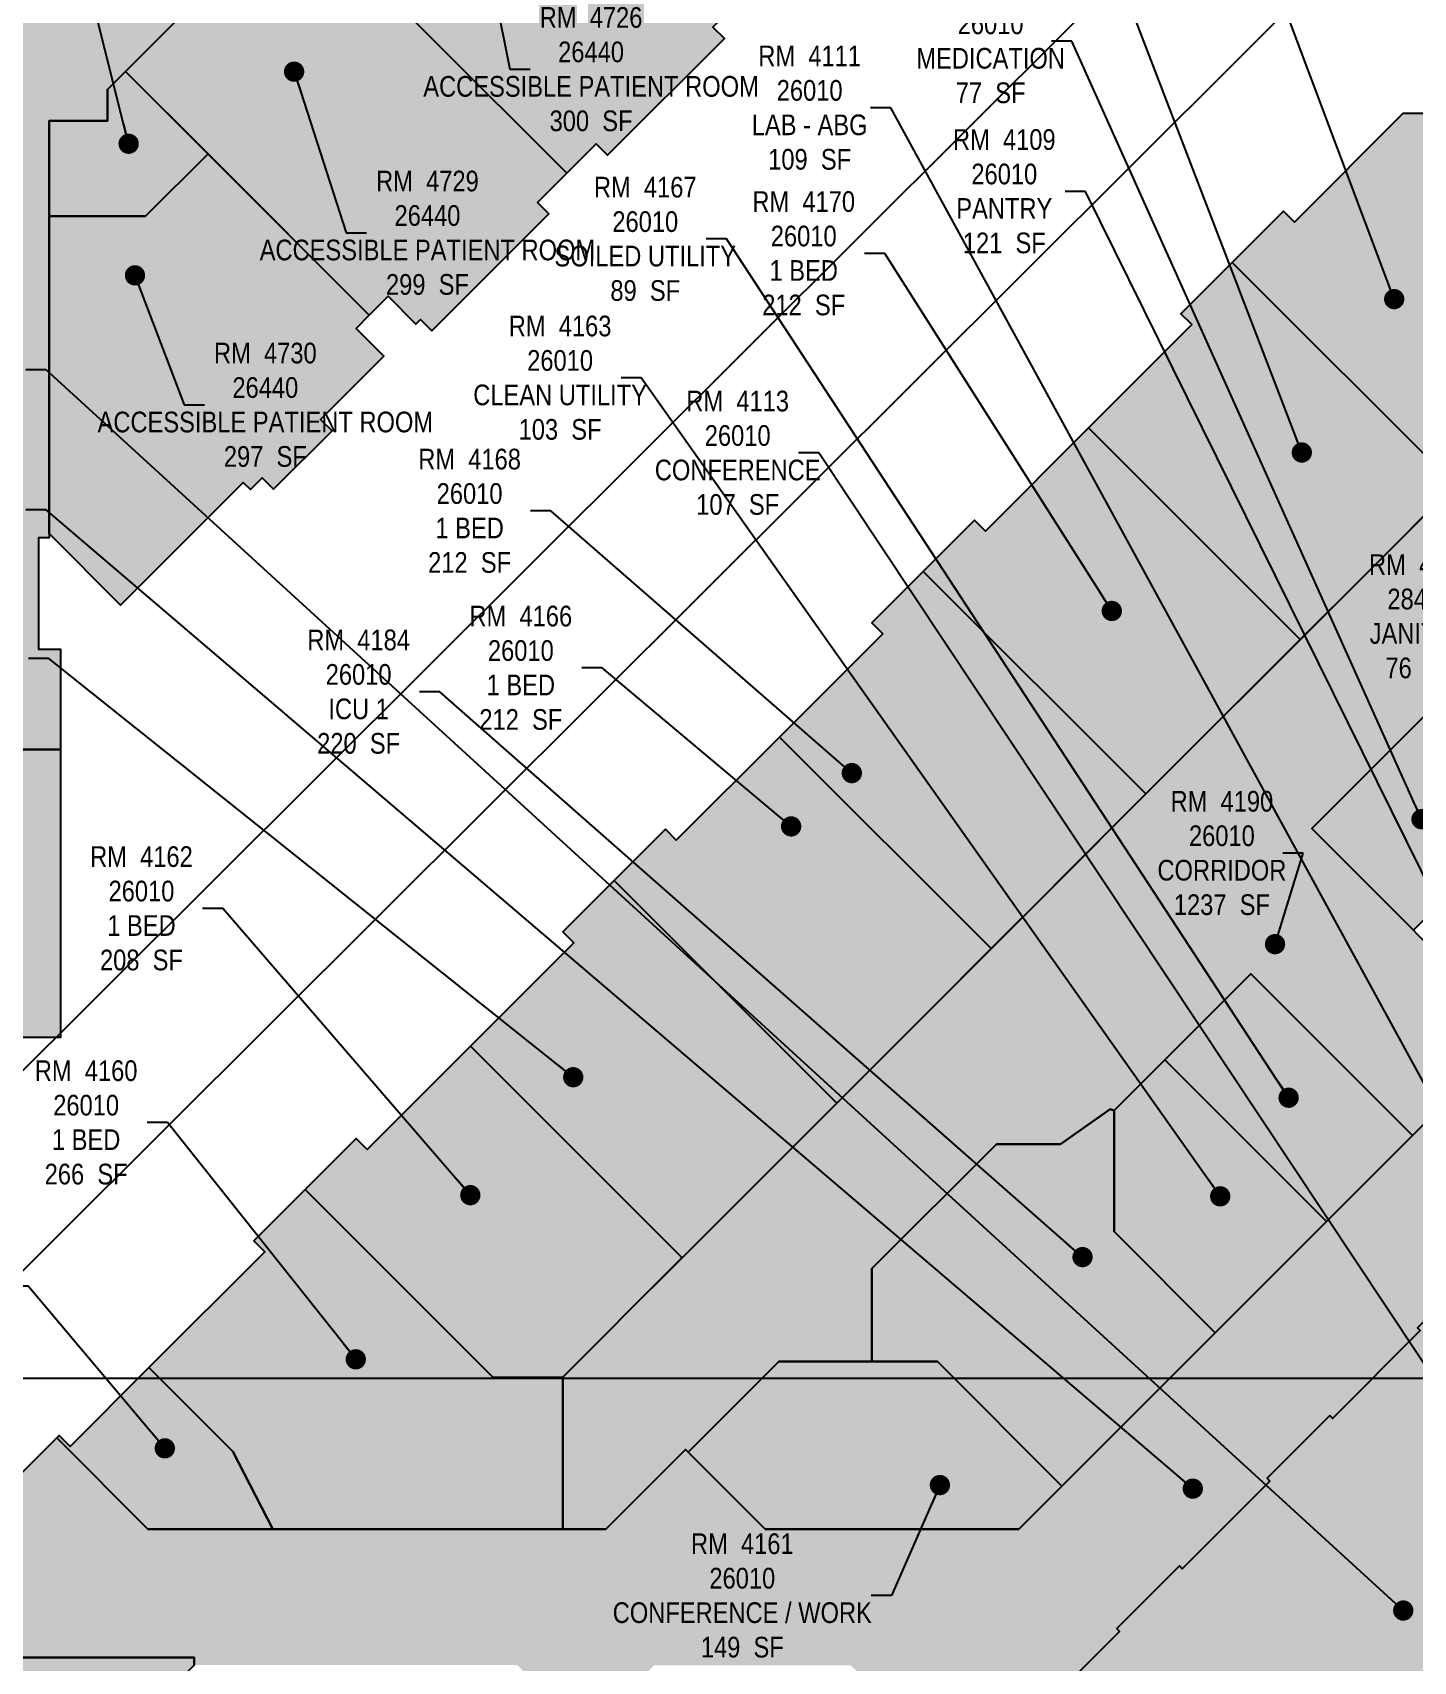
# Model space of a CAD drawing. Header units: inches. Extents: x -464 to 5863, y -325 to 4525.
# Drawn here: x 327 to 1262, y 1683 to 2786 of the extents above; entities that cross this region are included whole.
import ezdxf

# ---------------------------------------------------------------- set-up
doc = ezdxf.new("R2010")
doc.units = ezdxf.units.IN
doc.header["$LTSCALE"] = 48
doc.header["$MEASUREMENT"] = 0
doc.layers.get('Defpoints').update_dxf_attribs({"color": 31})
for name, color, linetype in [('0-LABEL', 3, 'Continuous'), ('1-NRT', 200, 'Continuous'), ('1-NRT-PTN', 253, 'Continuous'), ('3-FCM', 190, 'Continuous'), ('3-FCM-PTN', 9, 'Continuous'), ('4-OCC', 6, 'Continuous'), ('4-OCC-PTN', 95, 'Continuous')]:
    doc.layers.add(name, color=color, linetype=linetype)
doc.layers.add('VP-Window', color=2, linetype='Continuous', plot=False)
doc.styles.add('ArialN', font='ARIALN.TTF')
doc.dimstyles.new('AB-220', dxfattribs={"dimscale": 220, "dimtxt": 0.0703125, "dimasz": 0.0625, "dimexe": 0.0625, "dimexo": 0.125, "dimgap": 0.1875, "dimtad": 0, "dimdec": 4, "dimrnd": 0.0625, "dimzin": 0, "dimdsep": 46, "dimlunit": 4, "dimtxsty": 'ArialN', "dimblk": 'ARCHTICK', "dimcen": 0.0625, "dimclrd": 256, "dimclre": 256, "dimclrt": 256, "dimadec": 0, "dimazin": 0, "dimtfac": 1, "dimtdec": 4, "dimtofl": 0, "dimtmove": 2, "dimatfit": 3, "dimldrblk": 'DOT', "dimfxl": 0, "dimfrac": 2, "dimtolj": 1, "dimtzin": 0, "dimlwd": -1, "dimlwe": -1, "dimarcsym": 0})

# ---------------------------------------------------------------- blocks, each defined once
blk = doc.blocks.new('_ArchTick')
at = {"const_width": 0.15}
blk.add_lwpolyline([(-0.5, -0.5), (0.5, 0.5)], dxfattribs=at)
blk = doc.blocks.new('_Dot')
at = {"lineweight": -2}
blk.add_line((-0.5, 0), (-1, 0), dxfattribs=at)
at = {"const_width": 0.5}
blk.add_lwpolyline([(-0.25, 0, 1), (0.25, 0, 1)], format="xyb", close=True, dxfattribs=at)

msp = doc.modelspace()

# ---------------------------------------------------------------- hatches: boundary and pattern name
at = {"layer": '1-NRT-PTN'}
msp.add_hatch(color=256, dxfattribs=at).paths.add_polyline_path([(143.6779561739714, 1555.377225447011), (34.00597979491511, 1665.049201826068), (143.8446765981324, 1777.690547146883), (301.3042947399698, 1777.690547146883), (305.5746935659689, 1781.960945972882), (305.5746935659689, 1685.487388863346), (435.9726917254316, 1685.487388863346), (435.9726917254317, 1680.237388863346), (309.9815601557604, 1554.246257293674), (304.0414604972333, 1555.377225447012)])
at = {"layer": '3-FCM-PTN'}
h = msp.add_hatch(color=256, dxfattribs=at)
h.dxf.hatch_style = 1
edge = h.paths.add_edge_path()
edge.add_line((463.3855045196962, 3658.076299651527), (460.0922486531218, 3661.372783171177))
edge.add_arc((896.6005807313245, 3301.072247470315), 566.0000000000197, 140.4632226110263, 148.7487238157143)
edge.add_line((412.7270021562236, 3594.708689277098), (406.4719803237277, 3584.143864084594))
edge.add_line((406.4719803237277, 3584.143864084594), (410.0525751296228, 3580.563269280803))
edge.add_arc((896.6005651530136, 3301.041679722518), 561.1249999999928, 150.1226528891559, 174.75821161997)
edge.add_arc((907.5053651458322, 3300.233726679023), 572.0580422735987, 174.7774093992157, 179.4419433045306)
edge.add_line((335.4744571363445, 3305.805442011269), (335.5994571363445, 3251.804709106011))
edge.add_line((335.5994571363445, 3251.804709106011), (335.5994571363445, 3105.555267217496))
edge.add_line((335.5994571363445, 3105.555267217496), (330.4744571363445, 3105.555267217496))
edge.add_line((330.4744571363445, 3105.555267217496), (330.8505651530196, 2992.646894879483))
edge.add_line((330.8505651530196, 2992.646894879483), (330.8505651530196, 2884.646894879483))
edge.add_arc((331.8505651530196, 2884.646894879483), 1, 180, 270)
edge.add_line((331.8505651530196, 2883.646894879483), (362.0858465272232, 2883.646894879483))
edge.add_line((362.0858465272232, 2883.646894879483), (482.5325853363903, 3004.093633688588))
edge.add_line((482.5325853363903, 3004.093633688588), (479.0704822331173, 3007.555736791861))
edge.add_line((479.0704822331173, 3007.555736791861), (556.3211651709263, 3084.80641972967))
edge.add_line((556.3211651709263, 3084.80641972967), (880.4588530051952, 3408.943371469808))
edge.add_line((880.4588530051952, 3408.943371469808), (959.74283279864, 3329.659391676296))
edge.add_line((959.74283279864, 3329.659391676296), (774.8175270101912, 3144.734085887842))
edge.add_line((774.8175270101912, 3144.734085887842), (774.4637100348629, 3144.380273376116))
edge.add_line((774.4637100348629, 3144.380273376116), (693.6770238690716, 3063.593582746724))
edge.add_line((693.6770238690716, 3063.593582746724), (377.2244692460191, 2747.141028123659))
edge.add_line((377.2244692460191, 2747.141028123659), (377.2244692460191, 2726.055267217489))
edge.add_line((377.2244692460191, 2726.055267217489), (337.8494571363427, 2726.055267217489))
edge.add_line((337.8494571363427, 2726.055267217489), (337.8494571363427, 2443.726467140116))
edge.add_line((337.8494571363427, 2443.726467140116), (330.5994571363427, 2443.726467140116))
edge.add_line((330.5994571363427, 2443.726467140116), (330.5994571363427, 2368.181174916513))
edge.add_line((330.5994571363427, 2368.181174916513), (345.3494692491405, 2368.181174916513))
edge.add_line((345.3494692491405, 2368.181174916513), (345.3494654414463, 2300.305436207182))
edge.add_line((345.3494654414463, 2300.305436207182), (227.5369692491405, 2300.305436207182))
edge.add_line((227.5369692491405, 2300.305436207182), (227.5369692491442, 2375.555442011253))
edge.add_line((227.5369692491442, 2375.555442011253), (223.1005651529905, 2375.555442011253))
edge.add_line((223.1005651529905, 2375.555442011253), (223.1002351160279, 2471.742942011162))
edge.add_line((223.1002351160279, 2471.742942011162), (223.3477434341404, 2471.742942011162))
edge.add_line((223.3477434341404, 2471.742942011162), (223.347743434115, 2617.056010592125))
edge.add_line((223.347743434115, 2617.056010592125), (223.0977434341113, 2617.056010592125))
edge.add_line((223.0977434341113, 2617.056010592125), (223.0977434340895, 2797.181010592112))
edge.add_line((223.0977434340895, 2797.181010592112), (223.3477434340895, 2797.181010592112))
edge.add_line((223.3477434340895, 2797.181010592112), (223.3477434341077, 2942.057147753656))
edge.add_line((223.3477434341077, 2942.057147753656), (223.0977434341077, 2942.057147753656))
edge.add_line((223.0977434341077, 2942.057147753656), (223.0977434341295, 3122.182147753617))
edge.add_line((223.0977434341295, 3122.182147753617), (223.3477434340695, 3122.182147753617))
edge.add_line((223.3477434340695, 3122.182147753617), (223.3505651529978, 3191.556983429149))
edge.add_line((223.3505651529978, 3191.556983429149), (223.0977434340513, 3191.555267217477))
edge.add_line((223.0977434340513, 3191.555267217477), (223.0977434340622, 3284.117767217476))
edge.add_line((223.0977434340622, 3284.117767217476), (223.3505651530087, 3284.117767217476))
edge.add_line((223.3505651530087, 3284.117767217476), (223.3477434339149, 3301.041707018187))
edge.add_line((223.3477434339149, 3301.041707018187), (225.4841328296226, 3351.941019152155))
edge.add_line((225.4841328296226, 3351.941019152155), (225.6681058266696, 3356.805539149108))
edge.add_line((225.6681058266696, 3356.805539149108), (226.1479061275897, 3362.38156482607))
edge.add_line((226.1479061275897, 3362.38156482607), (232.7200452074977, 3412.95633141592))
edge.add_line((232.7200452074977, 3412.95633141592), (235.860031664428, 3430.236284093193))
edge.add_line((235.860031664428, 3430.236284093193), (231.4702071707653, 3431.726428713229))
edge.add_line((231.4702071707653, 3431.726428713229), (289.2923200377064, 3602.318414252311))
edge.add_line((289.2923200377064, 3602.318414252311), (293.7610089839383, 3600.801498757978))
edge.add_line((293.7610089839383, 3600.801498757978), (301.7179625816281, 3616.286393088212))
edge.add_line((301.7179625816281, 3616.286393088212), (327.6129496427421, 3660.927224084349))
edge.add_line((327.6129496427421, 3660.927224084349), (330.3924540537683, 3665.248333245127))
edge.add_line((330.3924540537683, 3665.248333245127), (333.4329915633463, 3669.968217852993))
edge.add_line((333.4329915633463, 3669.968217852993), (363.2696445087842, 3711.94468946165))
edge.add_line((363.2696445087842, 3711.94468946165), (373.8543272326443, 3725.306749496043))
edge.add_line((373.8543272326443, 3725.306749496043), (370.6715006943851, 3728.690349297356))
edge.add_line((370.6715006943851, 3728.690349297356), (501.8693216444045, 3852.108935429844))
edge.add_line((501.8693216444045, 3852.108935429844), (505.0538201168675, 3848.723713855865))
edge.add_line((505.0538201168675, 3848.723713855865), (519.4772755562846, 3858.746364012477))
edge.add_line((519.4772755562846, 3858.746364012477), (562.7614439843602, 3885.691934078059))
edge.add_line((562.7614439843602, 3885.691934078059), (567.640898831558, 3888.453235647239))
edge.add_line((567.640898831558, 3888.453235647239), (572.5491089620283, 3891.167244830408))
edge.add_line((572.5491089620283, 3891.167244830408), (618.1503295217536, 3914.009842084883))
edge.add_line((618.1503295217536, 3914.009842084883), (634.2141391391252, 3921.056092570307))
edge.add_line((634.2141391391252, 3921.056092570307), (632.9950636215418, 3925.542879330768))
edge.add_line((632.9950636215418, 3925.542879330768), (721.7990874320095, 3949.781290150979))
edge.add_line((721.7990874320095, 3949.781290150979), (747.885395264013, 3846.115096555124))
edge.add_line((747.885395264013, 3846.115096555124), (748.7876903142243, 3842.370443941763))
edge.add_arc((897.5317547774041, 3298.987096977963), 563.3739952026618, 105.3089466258084, 119.0139452709643)
edge.add_line((624.2827022559705, 3791.658603934421), (620.679345957, 3795.261960233172))
edge.add_arc((896.6005807312183, 3301.072247470485), 565.9999999998198, 119.1759593182059, 128.761446471449)
edge.add_line((542.2397173448172, 3742.416079986405), (545.5443900002502, 3739.108050903248))
edge.add_arc((878.9597558135335, 3324.803715225146), 531.8024903308359, 128.825703994237, 128.8280798935644)
edge.add_arc((896.5739409465023, 3301.069518893304), 561.3371981902865, 128.7097795917253, 140.2621555218005)
edge.add_arc((871.2583598507158, 3320.334507263956), 529.5562146184747, 140.1140029927087, 140.3733209694459)
at = {"layer": '4-OCC-PTN'}
h = msp.add_hatch(color=13, dxfattribs=at)
h.dxf.hatch_style = 1
h.paths.add_polyline_path([(619.364827085814, 2989.324847235148), (786.2416609947614, 2822.448013326208), (777.9335827189808, 2814.139935050428), (794.9041454674626, 2797.169372301947), (787.3044014896078, 2789.569628324092), (794.9945481326723, 2781.879481681027), (715.7985886397784, 2702.68352218813), (708.108441996712, 2710.373668831196), (688.3098673028163, 2690.574259306326), (504.4600350919937, 2874.420055241324)])
h = msp.add_hatch(color=13, dxfattribs=at)
h.dxf.hatch_style = 1
h.paths.add_polyline_path([(504.4600350919865, 2874.420055241315), (688.3094498785287, 2690.574676713012), (668.510462250266, 2670.77568908475), (676.2006088933305, 2663.085542441684), (597.0046494004347, 2583.889582948794), (589.3157460174262, 2591.580251853911), (586.1745157602219, 2588.439742718828), (567.3483444437717, 2607.266274474297), (554.576228208569, 2594.494158239095), (389.56210369966, 2759.508282747996)])
h = msp.add_hatch(color=201, dxfattribs=at)
h.dxf.hatch_style = 1
h.paths.add_polyline_path([(389.5551831491649, 2759.515203298492), (445.3282305152444, 2703.742155932412), (403.0999851481284, 2661.513910565298), (337.8277265005, 2661.513910565298), (337.8277265005, 2726.076997853332), (377.2027386101764, 2726.076997853332), (377.2027386101764, 2747.162758759501)])
for color, points in [(17, [(1358.252240445998, 2495.474391097032), (1305.807958717686, 2495.47920417469), (1289.783226802332, 2479.45447225933), (1138.964309344207, 2630.174491702362), (1173.649253479794, 2664.859659194978), (1181.046733970058, 2657.462178704714), (1254.73407435153, 2731.114893554792), (1270.486724388529, 2731.114893554792)]), (17, [(1185.043034839085, 2374.714280296064), (1041.688247965942, 2518.069067169205), (1111.616056427348, 2587.996875630612), (1104.212776313527, 2595.400155744433), (1138.964309344207, 2630.174491702362), (1289.783226802332, 2479.45447225933), (1229.325597010892, 2418.996842467872)]), (17, [(1041.688247965942, 2518.069067169205), (971.7604395045375, 2448.141258707799), (964.3456462485761, 2455.556051963761), (929.710039442101, 2420.920445157334), (1080.470975862335, 2270.159508736891), (1140.760472667277, 2330.431718124257), (1185.043034839085, 2374.714280296064)]), (17, [(1863.683147473598, 2495.479191005281), (1863.683141124399, 2401.253711865491), (1853.274146335039, 2390.857357602574), (1855.213040143893, 2388.910747718171), (1814.708873334467, 2348.567133474335), (1776.094101424892, 2348.567133474335), (1726.094101424892, 2348.567133474335), (1712.520190630225, 2348.567133474335), (1711.432880028996, 2351.192133474336), (1680.247145512048, 2399.47920417469), (1518.787048710113, 2399.47920417469), (1478.017744190137, 2359.492701749176), (1476.930433588908, 2356.867701749176), (1388.183963131042, 2356.867701749177), (1345.572460705529, 2399.479204174689), (1274.44387589457, 2328.350619363732), (1192.796431252823, 2246.703174721984), (1332.659340946459, 2106.840265028351), (1315.992553179703, 2090.173477261595), (1314.136397879088, 2092.029632562209), (1261.026283021186, 2038.919517704308), (1151.557416088145, 2148.388384637346), (1058.903256079662, 2055.734224628862), (1056.278232197333, 2056.821511347764), (1022.567013080611, 2033.094024723921), (979.1872812547601, 2033.094024723921), (894.8606940053371, 1948.767437474498), (894.8606940053372, 1885.782583112529), (866.2939943673111, 1885.782583112529), (831.8758396433673, 1885.782583112529), (770.5728218325136, 1824.479565301675), (768.7166665318983, 1826.33572060229), (714.7497067341112, 1772.368760804503), (685.5172564461966, 1772.368760804503), (685.5172564461966, 1875.188501903176), (722.1484899874688, 1911.829271879191), (724.9769171122136, 1914.657699003938), (807.8851872063353, 1997.565969098059), (810.713614331082, 2000.394396222806), (931.4395526703624, 2121.145423658734), (934.2679797951091, 2123.973850783481), (1017.176249889231, 2206.882120877603), (1020.004677013977, 2209.710548002349), (1140.760472667277, 2330.431718124257), (1143.588899792024, 2333.260145249003), (1226.497169886146, 2416.168415343125), (1229.325597010892, 2418.996842467872), (1305.807958717686, 2495.47920417469), (1542.992149712138, 2495.45743657882), (1546.992149712137, 2495.47920417469), (1664.242149712137, 2495.479204174691), (1668.242149712137, 2495.47920417469)]), (17, [(975.7221240705785, 2165.427976692152), (832.3782312228624, 2308.746486787064), (902.2951456588426, 2378.675946495308), (894.9091783107174, 2386.096539374826), (929.7100486705095, 2420.920436018944), (1080.470985090744, 2270.159499598502), (1017.176259117639, 2206.882111739213)]), (17, [(1261.650592444759, 2177.849013530049), (1192.796431252823, 2246.703174721984), (1274.44387589457, 2328.350619363732), (1341.441881785891, 2261.352613472411), (1307.856732217549, 2227.767463904069), (1309.712887518164, 2225.911308603454)]), (17, [(832.3782312228624, 2308.746486787064), (762.4693860500511, 2238.825097789867), (755.0545927940905, 2246.239891045829), (720.418985987615, 2211.604284239401), (871.1649718933616, 2060.858298333447), (934.2679890235177, 2123.973841645091), (975.7221240705785, 2165.427976692152)]), (17, [(766.4310521592744, 1956.111834050999), (623.0609955041363, 2099.42148093144), (693.0040737475393, 2169.394429385547), (685.6181063994142, 2176.780396733673), (720.4189767592064, 2211.604293377791), (871.1649626969905, 2060.85830750388), (807.8851872063352, 1997.565969098059)]), (17, [(1806.922723754673, 2145.628493160973), (1875.677135938198, 2076.874080977448), (1873.412626480635, 2074.609571519885), (1918.889402978701, 2029.132711301614), (1907.92924787031, 2018.172556193222), (1918.270684545163, 2007.831119518368), (1884.329559048209, 1973.889994021414), (1873.988122373356, 1984.231430696268), (1866.795704407865, 1977.039012730777), (1870.508015009094, 1973.326702129548), (1831.483864781582, 1934.302551902035), (1475.215278014682, 1934.302551902035), (1475.215278014682, 1935.840241300807), (1473.841906963625, 1937.213612351863), (1475.69806226424, 1939.069767652478), (1433.271655393047, 1981.49617452367), (1431.251181744718, 1979.475700875341), (1339.004624597262, 1979.475700875341), (1283.22651209528, 1923.697588373368), (1281.370356794665, 1925.553743673982), (1264.399794046187, 1908.583180925505), (1266.255949346802, 1906.72702562489), (1206.858979727131, 1847.330056005219), (1205.002824426518, 1849.186211305836), (1162.576417555325, 1806.759804434643), (1164.43257285594, 1804.903649134028), (1105.035603236269, 1745.506679514357), (1103.179447935654, 1747.362834814972), (1060.753041064462, 1704.936427943779), (1062.609196365077, 1703.080272643164), (1031.676751926175, 1672.147828204256), (1079.676951789042, 1624.147628341389), (1077.820796488427, 1622.291473040774), (1120.24720335962, 1579.865066169581), (1122.103358660235, 1581.721221470196), (1178.389527767105, 1525.435052363326), (1106.794966171967, 1453.840490768189), (880.6480680768083, 1679.987388863346), (747.2873905425744, 1679.987388863347), (701.148673070152, 1633.848671390924), (654.7599555977307, 1680.237388863346), (435.9726917254317, 1680.237388863346), (435.9726917254316, 1685.487388863346), (305.5746935659689, 1685.487388863346), (305.5746935659689, 1781.960945972882), (319.3972069123047, 1795.783459319217), (311.9845626823456, 1803.196103549175), (342.8704110171742, 1834.081951884005), (404.5836020966774, 1772.368760804503), (685.5172564461966, 1772.368760804503), (714.7497067341112, 1772.368760804503), (768.7166665318983, 1826.33572060229), (822.6836263296875, 1772.368760804503), (994.4755261213807, 1772.368760804501), (1259.170127720572, 2037.063362403693), (1262.882438321801, 2040.775673004922), (1314.136397879088, 2092.029632562209), (1334.971930545983, 2071.194099895316), (1732.488330489017, 2071.194099895316)]), (17, [(1202.678675824146, 1980.571910507267), (1093.209808891107, 2090.040777440307), (1151.557416088145, 2148.388384637346), (1261.026283021186, 2038.919517704308)]), (17, [(623.0609955041363, 2099.42148093144), (553.1783141387479, 2029.508955148714), (545.7635208827868, 2036.923748404676), (511.1279140762948, 2002.288141598232), (638.2275537711756, 1875.188501903176), (685.5172564461965, 1875.188501903176), (722.1484899874687, 1911.829271879191), (724.9769171122135, 1914.657699003938), (766.4310521592744, 1956.111834050999)]), (17, [(1127.423680710737, 1905.316915393858), (1058.903232197333, 1973.837363907263), (1058.903256079662, 2055.734224628862), (1093.209808891107, 2090.040777440307), (1202.678675824146, 1980.571910507267)]), (17, [(1023.572826698974, 1801.466061382095), (939.2563049685396, 1885.782583112529), (894.8606940053372, 1885.782583112529), (894.8606940053371, 1948.767437474498), (979.1872812547601, 2033.094024723921), (1022.567013080611, 2033.094024723921), (1056.278232197333, 2056.821511347764), (1058.903256079662, 2055.734224628862), (1058.903232197333, 1973.837363907263), (1127.423680710736, 1905.316915393859)]), (17, [(511.1279140762948, 2002.288141598232), (638.2275537711757, 1875.188501903176), (685.5172564461966, 1875.188501903176), (685.5172564461966, 1772.368760804503), (489.2946829704981, 1772.368760804503), (462.1368624455201, 1824.828246553845), (405.2894282962262, 1881.675680703139), (483.7130110646449, 1960.078277606004), (476.3270437165197, 1967.46424495413)]), (17, [(1250.945130464329, 1452.879449666101), (1206.232783671427, 1497.591796459003), (1204.376628370815, 1495.73564115839), (1178.920561903607, 1521.191707625592), (1180.776717204222, 1523.047862926208), (1122.103358660235, 1581.721221470196), (1120.24720335962, 1579.865066169581), (1077.820796488427, 1622.291473040774), (1079.676951789042, 1624.147628341389), (1031.676751926175, 1672.147828204256), (1062.60919636508, 1703.080272643168), (1060.753041064462, 1704.936427943779), (1103.179447935654, 1747.362834814972), (1105.035603236269, 1745.506679514357), (1164.43257285594, 1804.903649134028), (1162.576417555325, 1806.759804434643), (1205.002824426518, 1849.186211305836), (1206.858979727131, 1847.330056005219), (1266.255949346802, 1906.72702562489), (1264.399794046187, 1908.583180925505), (1281.370356794665, 1925.553743673982), (1283.22651209528, 1923.697588373368), (1339.004624597262, 1979.475700875341), (1431.251181744718, 1979.475700875341), (1433.271655393047, 1981.49617452367), (1475.69806226424, 1939.069767652478), (1473.841906963625, 1937.213612351863), (1475.215278014682, 1935.840241300807), (1475.215278014682, 1934.302551902035), (1477.840278014682, 1934.302551902035), (1477.840278014682, 1858.99215046128), (1375.532344984709, 1756.684217431308), (1375.532344984709, 1577.466664186481)]), (33, [(405.2894282962793, 1881.675680703192), (462.1368624455201, 1824.828246553845), (489.2946829704981, 1772.368760804503), (404.5836020966774, 1772.368760804503), (342.8704110171742, 1834.081951884005), (344.508566437854, 1835.741448593161), (351.9318813120547, 1828.31813371896)]), (17, [(770.5728218325136, 1824.479565301675), (831.8758396433673, 1885.782583112529), (939.2563049685396, 1885.782583112529), (1023.572826698974, 1801.466061382095), (994.4755261213807, 1772.368760804501), (822.6836263296875, 1772.368760804503)])]:
    msp.add_hatch(color=color, dxfattribs=at).paths.add_polyline_path(points)
h = msp.add_hatch(color=13, dxfattribs=at)
h.dxf.hatch_style = 1
h.paths.add_polyline_path([(445.3282305152444, 2703.742155932412), (554.576228208569, 2594.494158239095), (545.5540778629694, 2585.472007893495), (564.3807959136212, 2566.645289842845), (521.6090008350876, 2523.873562121636), (529.2988147041543, 2516.183748252506), (489.6549808074689, 2476.539914355823), (481.9648341644044, 2484.230060998889), (474.0098828760566, 2476.275109710539), (469.148523755399, 2481.136468831197), (386.1518653136264, 2398.139810389426), (337.8277265005, 2446.463949202554), (337.8277265005, 2516.668218134751), (337.8277265005, 2661.513910565298), (403.0999851481284, 2661.513910565298)])
h = msp.add_hatch(color=13, dxfattribs=at)
h.dxf.hatch_style = 1
h.paths.add_polyline_path([(345.3277348056037, 2300.327166843024), (345.3271408079328, 2105.327184760587), (230.5777386133051, 2105.327905552356), (230.5777386133033, 2300.327166843024)])

# ---------------------------------------------------------------- linework, layer by layer
at = {"layer": '1-NRT'}
msp.add_lwpolyline([(143.6779561739714, 1555.377225447011), (34.00597979491511, 1665.049201826068), (143.8446765981324, 1777.690547146883), (301.3042947399698, 1777.690547146883), (305.5746935659689, 1781.960945972882), (305.5746935659689, 1685.487388863346), (435.9726917254316, 1685.487388863346), (435.9726917254317, 1680.237388863346), (309.9815601557604, 1554.246257293674), (304.0414604972333, 1555.377225447012)], close=True, dxfattribs=at)
at = {"layer": '3-FCM'}
msp.add_lwpolyline([(693.6770238690716, 3063.593582746724), (377.2244692460191, 2747.141028123659), (377.2244692460191, 2726.055267217489), (337.8494571363427, 2726.055267217489), (337.8494571363427, 2443.726467140116), (330.5994571363427, 2443.726467140116), (330.5994571363427, 2368.181174916513), (345.3494692491405, 2368.181174916513), (345.3494654414463, 2300.305436207182), (227.5369692491405, 2300.305436207182)], dxfattribs=at)
at = {"layer": '4-OCC'}
for points in [[(619.364827085814, 2989.324847235148), (786.2416609947614, 2822.448013326208), (777.9335827189808, 2814.139935050428), (794.9041454674626, 2797.169372301947), (787.3044014896078, 2789.569628324092), (794.9945481326723, 2781.879481681027), (715.7985886397784, 2702.68352218813), (708.108441996712, 2710.373668831196), (688.3098673028163, 2690.574259306326), (504.4600350919937, 2874.420055241324)], [(504.4600350919865, 2874.420055241315), (688.3094498785287, 2690.574676713012), (668.510462250266, 2670.77568908475), (676.2006088933305, 2663.085542441684), (597.0046494004347, 2583.889582948794), (589.3157460174262, 2591.580251853911), (586.1745157602219, 2588.439742718828), (567.3483444437717, 2607.266274474297), (554.576228208569, 2594.494158239095), (389.56210369966, 2759.508282747996)], [(389.5551831491649, 2759.515203298492), (445.3282305152444, 2703.742155932412), (403.0999851481284, 2661.513910565298), (337.8277265005, 2661.513910565298), (337.8277265005, 2726.076997853332), (377.2027386101764, 2726.076997853332), (377.2027386101764, 2747.162758759501)], [(1358.252240445998, 2495.474391097032), (1305.807958717686, 2495.47920417469), (1289.783226802332, 2479.45447225933), (1138.964309344207, 2630.174491702362), (1173.649253479794, 2664.859659194978), (1181.046733970058, 2657.462178704714), (1254.73407435153, 2731.114893554792), (1270.486724388529, 2731.114893554792)], [(445.3282305152444, 2703.742155932412), (554.576228208569, 2594.494158239095), (545.5540778629694, 2585.472007893495), (564.3807959136212, 2566.645289842845), (521.6090008350876, 2523.873562121636), (529.2988147041543, 2516.183748252506), (489.6549808074689, 2476.539914355823), (481.9648341644044, 2484.230060998889), (474.0098828760566, 2476.275109710539), (469.148523755399, 2481.136468831197), (386.1518653136264, 2398.139810389426), (337.8277265005, 2446.463949202554), (337.8277265005, 2516.668218134751), (337.8277265005, 2661.513910565298), (403.0999851481284, 2661.513910565298)], [(1185.043034839085, 2374.714280296064), (1041.688247965942, 2518.069067169205), (1111.616056427348, 2587.996875630612), (1104.212776313527, 2595.400155744433), (1138.964309344207, 2630.174491702362), (1289.783226802332, 2479.45447225933), (1229.325597010892, 2418.996842467872)], [(1041.688247965942, 2518.069067169205), (971.7604395045375, 2448.141258707799), (964.3456462485761, 2455.556051963761), (929.710039442101, 2420.920445157334), (1080.470975862335, 2270.159508736891), (1140.760472667277, 2330.431718124257), (1185.043034839085, 2374.714280296064)], [(975.7221240705785, 2165.427976692152), (832.3782312228624, 2308.746486787064), (902.2951456588426, 2378.675946495308), (894.9091783107174, 2386.096539374826), (929.7100486705095, 2420.920436018944), (1080.470985090744, 2270.159499598502), (1017.176259117639, 2206.882111739213)], [(1261.650592444759, 2177.849013530049), (1192.796431252823, 2246.703174721984), (1274.44387589457, 2328.350619363732), (1341.441881785891, 2261.352613472411), (1307.856732217549, 2227.767463904069), (1309.712887518164, 2225.911308603454)], [(832.3782312228624, 2308.746486787064), (762.4693860500511, 2238.825097789867), (755.0545927940905, 2246.239891045829), (720.418985987615, 2211.604284239401), (871.1649718933616, 2060.858298333447), (934.2679890235177, 2123.973841645091), (975.7221240705785, 2165.427976692152)], [(345.3277348056037, 2300.327166843024), (345.3271408079328, 2105.327184760587), (230.5777386133051, 2105.327905552356), (230.5777386133033, 2300.327166843024)], [(766.4310521592744, 1956.111834050999), (623.0609955041363, 2099.42148093144), (693.0040737475393, 2169.394429385547), (685.6181063994142, 2176.780396733673), (720.4189767592064, 2211.604293377791), (871.1649626969905, 2060.85830750388), (807.8851872063352, 1997.565969098059)], [(1202.678675824146, 1980.571910507267), (1093.209808891107, 2090.040777440307), (1151.557416088145, 2148.388384637346), (1261.026283021186, 2038.919517704308)], [(623.0609955041363, 2099.42148093144), (553.1783141387479, 2029.508955148714), (545.7635208827868, 2036.923748404676), (511.1279140762948, 2002.288141598232), (638.2275537711756, 1875.188501903176), (685.5172564461965, 1875.188501903176), (722.1484899874687, 1911.829271879191), (724.9769171122135, 1914.657699003938), (766.4310521592744, 1956.111834050999)], [(1127.423680710737, 1905.316915393858), (1058.903232197333, 1973.837363907263), (1058.903256079662, 2055.734224628862), (1093.209808891107, 2090.040777440307), (1202.678675824146, 1980.571910507267)], [(1023.572826698974, 1801.466061382095), (939.2563049685396, 1885.782583112529), (894.8606940053372, 1885.782583112529), (894.8606940053371, 1948.767437474498), (979.1872812547601, 2033.094024723921), (1022.567013080611, 2033.094024723921), (1056.278232197333, 2056.821511347764), (1058.903256079662, 2055.734224628862), (1058.903232197333, 1973.837363907263), (1127.423680710736, 1905.316915393859)], [(511.1279140762948, 2002.288141598232), (638.2275537711757, 1875.188501903176), (685.5172564461966, 1875.188501903176), (685.5172564461966, 1772.368760804503), (489.2946829704981, 1772.368760804503), (462.1368624455201, 1824.828246553845), (405.2894282962262, 1881.675680703139), (483.7130110646449, 1960.078277606004), (476.3270437165197, 1967.46424495413)], [(405.2894282962793, 1881.675680703192), (462.1368624455201, 1824.828246553845), (489.2946829704981, 1772.368760804503), (404.5836020966774, 1772.368760804503), (342.8704110171742, 1834.081951884005), (344.508566437854, 1835.741448593161), (351.9318813120547, 1828.31813371896)], [(770.5728218325136, 1824.479565301675), (831.8758396433673, 1885.782583112529), (939.2563049685396, 1885.782583112529), (1023.572826698974, 1801.466061382095), (994.4755261213807, 1772.368760804501), (822.6836263296875, 1772.368760804503)]]:
    msp.add_lwpolyline(points, close=True, dxfattribs=at)
for points in [[(1314.136397879088, 2092.029632562209), (1261.026283021186, 2038.919517704308), (1151.557416088145, 2148.388384637346), (1058.903256079662, 2055.734224628862), (1056.278232197333, 2056.821511347764), (1022.567013080611, 2033.094024723921), (979.1872812547601, 2033.094024723921), (894.8606940053371, 1948.767437474498), (894.8606940053372, 1885.782583112529), (866.2939943673111, 1885.782583112529), (866.2939943673111, 1885.782583112529), (866.2939943673111, 1885.782583112529), (831.8758396433673, 1885.782583112529), (770.5728218325136, 1824.479565301675), (768.7166665318983, 1826.33572060229), (714.7497067341112, 1772.368760804503), (685.5172564461966, 1772.368760804503), (685.5172564461966, 1875.188501903176), (722.1484899874688, 1911.829271879191), (724.9769171122136, 1914.657699003938), (807.8851872063353, 1997.565969098059), (810.713614331082, 2000.394396222806), (931.4395526703624, 2121.145423658734), (934.2679797951091, 2123.973850783481), (1017.176249889231, 2206.882120877603), (1020.004677013977, 2209.710548002349), (1140.760472667277, 2330.431718124257), (1143.588899792024, 2333.260145249003), (1226.497169886146, 2416.168415343125), (1229.325597010892, 2418.996842467872), (1305.807958717686, 2495.47920417469)], [(1274.44387589457, 2328.350619363732), (1192.796431252823, 2246.703174721984), (1332.659340946459, 2106.840265028351)], [(435.9726917254317, 1680.237388863346), (435.9726917254316, 1685.487388863346), (305.5746935659689, 1685.487388863346), (305.5746935659689, 1781.960945972882), (319.3972069123047, 1795.783459319217), (311.9845626823456, 1803.196103549175), (342.8704110171742, 1834.081951884005), (404.5836020966774, 1772.368760804503), (685.5172564461966, 1772.368760804503), (685.5172564461966, 1772.368760804503), (714.7497067341112, 1772.368760804503), (768.7166665318983, 1826.33572060229), (822.6836263296875, 1772.368760804503), (994.4755261213807, 1772.368760804501), (1259.170127720572, 2037.063362403693), (1262.882438321801, 2040.775673004922)], [(1031.676751926175, 1672.147828204256), (1062.60919636508, 1703.080272643168), (1060.753041064462, 1704.936427943779), (1103.179447935654, 1747.362834814972), (1105.035603236269, 1745.506679514357), (1164.43257285594, 1804.903649134028), (1162.576417555325, 1806.759804434643), (1205.002824426518, 1849.186211305836), (1206.858979727131, 1847.330056005219), (1266.255949346802, 1906.72702562489), (1264.399794046187, 1908.583180925505), (1281.370356794665, 1925.553743673982), (1283.22651209528, 1923.697588373368), (1339.004624597262, 1979.475700875341), (1431.251181744718, 1979.475700875341), (1433.271655393047, 1981.49617452367), (1475.69806226424, 1939.069767652478), (1473.841906963625, 1937.213612351863), (1475.215278014682, 1935.840241300807), (1475.215278014682, 1934.302551902035), (1477.840278014682, 1934.302551902035), (1477.840278014682, 1858.99215046128), (1375.532344984709, 1756.684217431308), (1375.532344984709, 1577.466664186481)], [(1266.255949346802, 1906.72702562489), (1206.858979727131, 1847.330056005219), (1205.002824426518, 1849.186211305836), (1162.576417555325, 1806.759804434643), (1164.43257285594, 1804.903649134028), (1105.035603236269, 1745.506679514357), (1103.179447935654, 1747.362834814972), (1060.753041064462, 1704.936427943779), (1062.609196365077, 1703.080272643164), (1031.676751926175, 1672.147828204256)]]:
    msp.add_lwpolyline(points, dxfattribs=at)
at = {"layer": 'Defpoints'}
for points in [[(-276.8766602256472, 1666.957664034659), (48.25041129801667, 1992.084735558322), (229.0255024503335, 1992.454395457547), (1178.040463452389, 2938.46884202512), (1989.175281773381, 2938.46884202512), (2095.559553557284, 2832.084570241216), (2165.623039449047, 2832.084570241216), (2165.623039449047, 2950.181584274803), (1790.123039449048, 2950.181584274802), (1790.123039449048, 4204.431584274804), (3397.657017810886, 4204.431584274803), (3397.568089276307, 4333.155638077699), (3558.177296594098, 4493.764845395488), (3989.801676251375, 4493.764845395488)], [(-141.11215823783, 1666.957664034659), (88.09619165083441, 1896.166013923322), (268.7823463446059, 1896.535491959869), (1217.715953627098, 2842.46884202512), (1949.410779785564, 2842.46884202512), (2056.034526368751, 2735.845095441932), (2261.623039449046, 2735.845095441932), (2261.623039449048, 3046.181584274802), (1886.123039449048, 3046.181584274802), (1886.123039449048, 4108.431584274804), (3493.723361963299, 4108.431584274803), (3493.595564362676, 4293.418611176251), (3597.941798581915, 4397.764845395488), (3944.253988410553, 4397.764845395488)]]:
    msp.add_lwpolyline(points, dxfattribs=at)
at = {"layer": 'VP-Window'}
msp.add_lwpolyline([(-51.54012578947004, 1874.596695512143), (2918.45987421053, 1874.596695512143), (2918.45987421053, -325.403304487857), (-51.54012578947004, -325.403304487857)], close=True, dxfattribs=at)

# ---------------------------------------------------------------- texts
at = {"layer": '0-LABEL', "char_height": 14, "attachment_point": 5, "style": 'ArialN'}
for s, insert in [('RM  4169\\P26010\\PMEDICATION\\P77  SF', (975.3279769638393, 2779.95815162387)), ('RM  4726\\P26440\\PACCESSIBLE PATIENT ROOM\\P300  SF', (704.727291612333, 2760.949553270737)), ('RM  4111\\P26010\\PLAB - ABG\\P109  SF', (852.7645724499562, 2734.890971794397)), ('RM  4109\\P26010\\PPANTRY\\P121  SF', (984.5780400233962, 2678.268109236787)), ('RM  4729\\P26440\\PACCESSIBLE PATIENT ROOM\\P299  SF', (593.9357767890943, 2650.154819095054)), ('RM  4167\\P26010\\PSOILED UTILITY\\P89  SF', (741.4397520591883, 2646.02286789865)), ('RM  4170\\P26010\\P1 BED\\P212  SF', (848.7426453457592, 2636.254627995193)), ('RM  4163\\P26010\\PCLEAN UTILITY\\P103  SF', (683.7675496410484, 2551.998961857869)), ('RM  4730\\P26440\\PACCESSIBLE PATIENT ROOM\\P297  SF', (484.1498451007246, 2533.658546400302)), ('RM  4113\\P26010\\PCONFERENCE\\P107  SF', (804.0184543072864, 2501.153934934417)), ('RM  4168\\P26010\\P1 BED\\P212  SF', (622.4858579956053, 2461.864602198924)), ('RM  4171\\P28460\\PJANITOR\\P76  SF', (1266.312131732964, 2390.451623941306)), ('RM  4166\\P26010\\P1 BED\\P212  SF', (657.1736103861949, 2355.552275260763)), ('RM  4184\\P26010\\PICU 1\\P220  SF', (547.3290399263315, 2339.374319441369)), ('RM  4190\\P26010\\PCORRIDOR\\P1237  SF', (1131.930459614716, 2230.123920914562)), ('RM  4162\\P26010\\P1 BED\\P208  SF', (400.2599674013945, 2192.669118564632)), ('RM  4160\\P26010\\P1 BED\\P266  SF', (362.8016717097707, 2047.671755546127)), ('RM  4161\\P26010\\PCONFERENCE / WORK\\P149  SF', (807.1544432680457, 1727.3260523462))]:
    msp.add_mtext(s, dxfattribs=dict(at, insert=insert))

# ---------------------------------------------------------------- leaders
at = {"layer": '0-LABEL', "annotation_type": 0, "has_hookline": 1}
for points, hookline_direction, text_width in [([(1309.048629162746, 2681.504004961256), (1233.482548518063, 2970.694551480745), (1219.732548518063, 2970.694551480745)], 1, 67.53615279672579), ([(1248.608274895103, 2605.284682907061), (1116.497653215822, 2957.513320094551), (1102.747653215822, 2957.513320094551)], 1, 67.5075034106412), ([(627.6934906156384, 2872.019423033418), (649.727291612333, 2760.949553270737), (663.477291612333, 2760.949553270737)], 0, 226.0341064120055), ([(1186.063242767304, 2501.412207182258), (1042.023544373023, 2876.146494231389), (1028.273544373023, 2876.146494231389)], 1, 67.45020463847203), ([(391.5779785078722, 2710.514556931895), (360.7313117341546, 2833.75169147017), (346.9813117341546, 2833.75169147017)], 1, 67.95634379263302), ([(1267.119156519357, 2253.099816446891), (1030.327976963839, 2779.95815162387), (1016.577976963839, 2779.95815162387)], 1, 98.14324693042292), ([(503.6323756993988, 2759.337745534611), (538.9357767890943, 2650.154819095054), (552.6857767890943, 2650.154819095054)], 0, 226.0341064120055), ([(1473.12534374055, 1700.111351534364), (907.7645724499562, 2734.890971794397), (894.0145724499562, 2734.890971794397)], 1, 76.32196452933152), ([(1473.125343740549, 1800.841171480515), (1039.578040023396, 2678.268109236787), (1025.828040023396, 2678.268109236787)], 1, 67.57435197817189), ([(1177.118045956146, 2064.480147572307), (796.4397520591883, 2646.02286789865), (782.6897520591883, 2646.02286789865)], 1, 122.1418826739427), ([(395.8764898002482, 2621.386246739579), (429.1498451007246, 2533.658546400302), (442.8998451007246, 2533.658546400302)], 0, 226.0341064120055), ([(1057.376537140593, 2394.114287953048), (903.7426453457592, 2636.254627995193), (889.9926453457592, 2636.254627995193)], 1, 67.5075034106412), ([(1254.758514970428, 1717.187812094886), (335.8002692791088, 2557.317198518514), (322.0502692791088, 2557.317198518514)], 1, 67.63165075034107), ([(1130.790954010739, 1997.678846417083), (738.7675496410484, 2551.998961857869), (725.0175496410484, 2551.998961857869)], 1, 116.7366984993179), ([(1453.897075864825, 1605.423387510255), (859.0184543072864, 2501.153934934417), (845.2684543072864, 2501.153934934417)], 1, 110.6152796725785), ([(1112.232048272335, 1799.734491964581), (335.8002692791088, 2462.62025072526), (322.0502692791088, 2462.62025072526)], 1, 86.31105047748977), ([(881.3273229061269, 2284.306330605894), (677.4858579956053, 2461.864602198924), (663.7358579956053, 2461.864602198924)], 1, 67.57435197817189), ([(1322.936978051734, 2142.121177339977), (1321.312131732964, 2390.451623941306), (1307.562131732964, 2390.451623941306)], 1, 67.95634379263302), ([(692.6836083352791, 2078.344096253079), (337.515025511042, 2362.009950400561), (323.765025511042, 2362.009950400561)], 1, 67.5075034106412), ([(840.2105482907536, 2248.219485121363), (712.1736103861949, 2355.552275260763), (698.4236103861949, 2355.552275260763)], 1, 67.53615279672579), ([(1037.555428880849, 1956.544033087292), (602.3290399263315, 2339.374319441369), (588.5790399263315, 2339.374319441369)], 1, 67.5075034106412), ([(1167.929032702409, 2168.472311852839), (1186.930459614716, 2230.123920914562), (1173.180459614716, 2230.123920914562)], 1, 86.31105047748977), ([(622.9601128754663, 1998.46942171349), (455.2599674013945, 2192.669118564632), (441.5099674013945, 2192.669118564632)], 1, 67.45020463847203), ([(545.4033423712115, 1887.328451201367), (417.8016717097707, 2047.671755546127), (404.0516717097707, 2047.671755546127)], 1, 67.5075034106412), ([(416.0825469938362, 1827.022220753847), (323.639874495133, 1936.962641240229), (309.889874495133, 1936.962641240229)], 1, 76.83765347885402), ([(940.9548459465623, 1802.153574991038), (908.2659712353036, 1727.3260523462), (894.5159712353036, 1727.3260523462)], 1, 174.7230559345157)]:
    msp.add_leader(points, dimstyle='AB-220', dxfattribs=dict(at, hookline_direction=hookline_direction, text_width=text_width))

doc.saveas('drawing.dxf')
